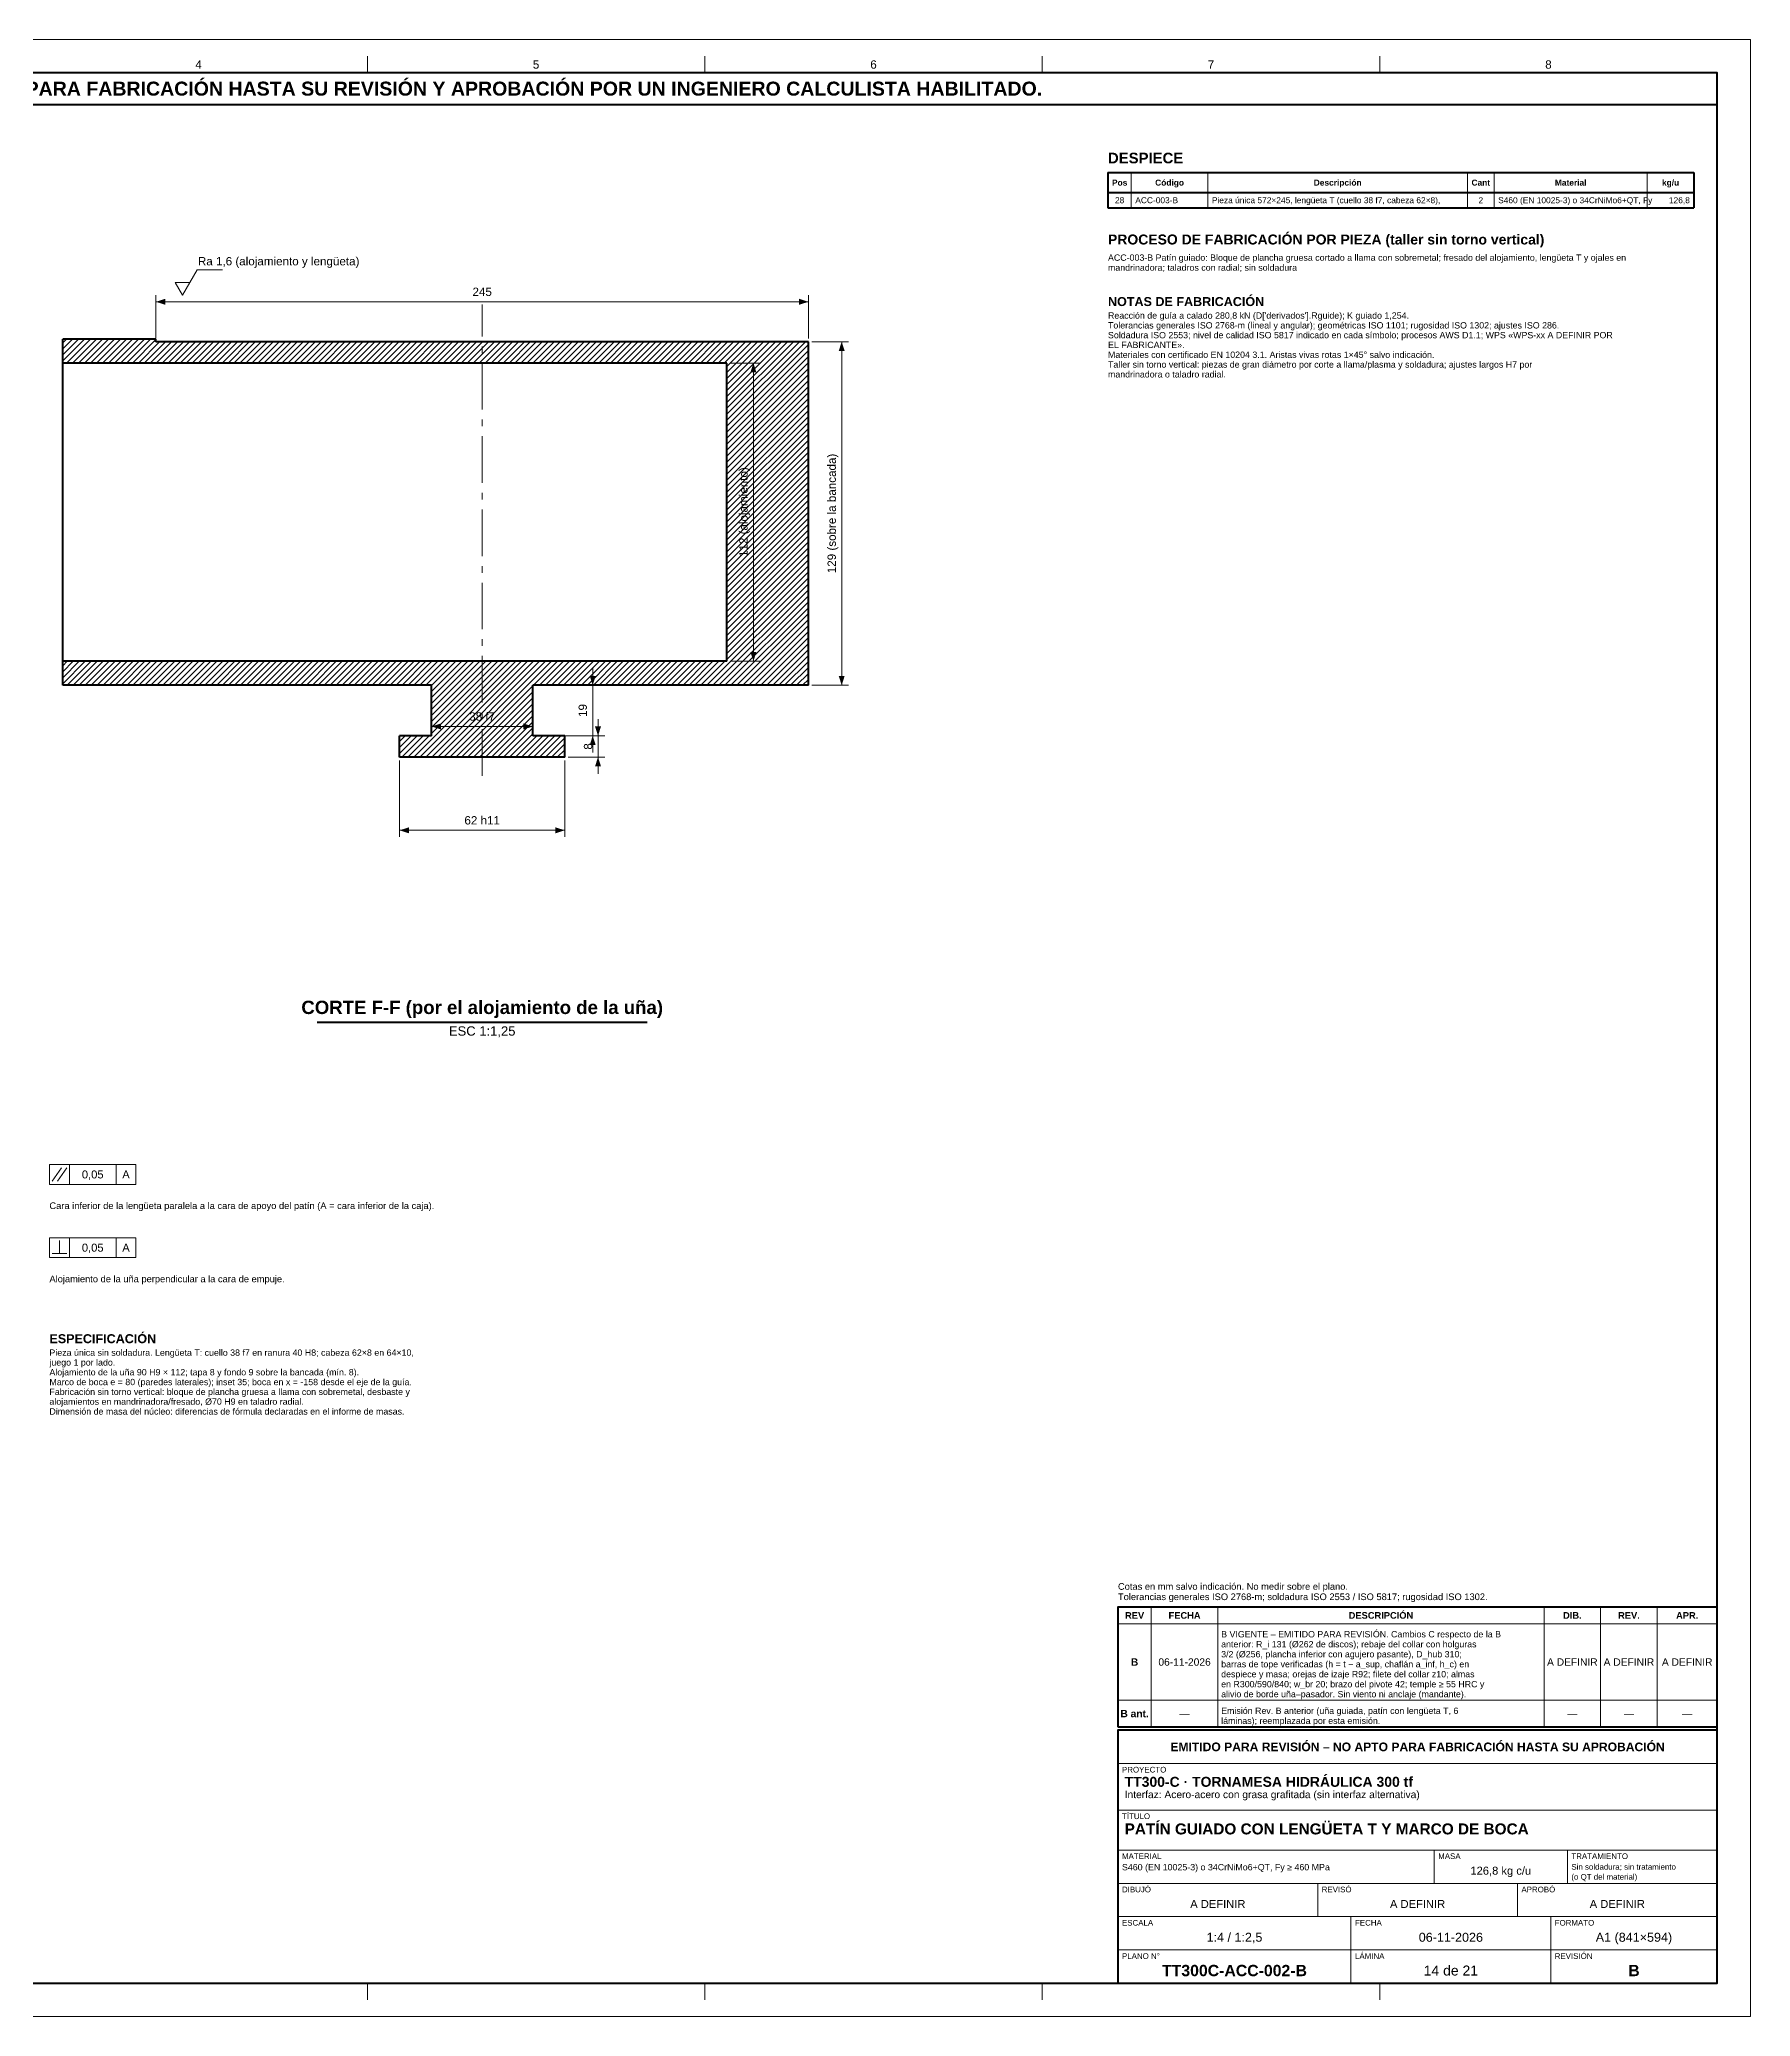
# Model space of a CAD drawing. Header units: millimetres. Extents: x 0 to 841, y 0 to 594.
# Drawn here: x 327 to 841, y 0 to 594 of the extents above; entities that cross this region are included whole.
import ezdxf
from ezdxf.enums import TextEntityAlignment as Align

# ---------------------------------------------------------------- set-up
doc = ezdxf.new("R2010")
doc.units = ezdxf.units.MM
doc.linetypes.add('EJE', pattern=[22, 14, -3, 2, -3])
for name, color, linetype, lineweight in [('ACH', 7, 'CONTINUOUS', 13), ('COTA', 7, 'CONTINUOUS', 18), ('EJE', 7, 'EJE', 18), ('FINA', 7, 'CONTINUOUS', 18), ('MARCO', 7, 'CONTINUOUS', 70), ('TXT', 7, 'CONTINUOUS', 25), ('VIS', 7, 'CONTINUOUS', 50)]:
    doc.layers.add(name, color=color, linetype=linetype, lineweight=lineweight)
doc.styles.add('STD', font='LiberationSans-Regular.ttf')
doc.styles.add('STDB', font='LiberationSans-Bold.ttf')

msp = doc.modelspace()

# ---------------------------------------------------------------- hatches: boundary and pattern name
at = {"layer": 'ACH'}
h = msp.add_hatch(dxfattribs=at)
h.set_pattern_fill('ANSI31', scale=0.4)
h.paths.add_polyline_path([(435.2, 378.4), (435.2, 384.8), (444.8, 384.8), (444.8, 400), (334, 400), (334, 407.2), (533.48, 407.2), (533.48, 496.8), (334, 496.8), (334, 504), (362, 504), (362, 503.2), (558, 503.2), (558, 400), (475.2, 400), (475.2, 384.8), (484.8, 384.8), (484.8, 378.4)])

# ---------------------------------------------------------------- linework, layer by layer
at = {"layer": 'COTA'}
for p, q in [((362, 504.2), (362, 517.2)), ((367.8, 521), (372.2, 521)), ((558, 504.2), (558, 517.2)), ((362, 515.2), (558, 515.2)), ((559, 503.2), (570, 503.2)), ((568, 400), (568, 503.2)), ((534.48, 496.8), (543.48, 496.8)), ((541.48, 407.2), (541.48, 496.8)), ((493.2, 400), (493.2, 405)), ((534.48, 407.2), (543.48, 407.2)), ((476.2, 400), (495.2, 400)), ((493.2, 384.8), (493.2, 400)), ((559, 400), (570, 400)), ((444.8, 396.6), (444.8, 385.6)), ((475.2, 396.6), (475.2, 385.6)), ((444.8, 387.6), (475.2, 387.6)), ((494.8, 384.8), (494.8, 389.8)), ((476.2, 384.8), (495.2, 384.8)), ((485.8, 384.8), (496.8, 384.8)), ((493.2, 384.8), (493.2, 379.8)), ((494.8, 378.4), (494.8, 384.8)), ((435.2, 377.4), (435.2, 354.4)), ((484.8, 377.4), (484.8, 354.4)), ((485.8, 378.4), (496.8, 378.4)), ((494.8, 378.4), (494.8, 373.4)), ((435.2, 356.4), (484.8, 356.4)), ((336, 250), (336, 256)), ((350, 250), (350, 256)), ((330.8, 251), (333.6, 255)), ((332.4, 251), (335.2, 255)), ((333, 229.2), (333, 233.2)), ((336, 228), (336, 234)), ((350, 228), (350, 234)), ((330.8, 229.2), (335.2, 229.2))]:
    msp.add_line(p, q, dxfattribs=at)
msp.add_lwpolyline([(367.8, 521), (370, 517.2), (374.4, 524.8), (382, 524.8)], dxfattribs=at)
for points in [[(330, 250), (356, 250), (356, 256), (330, 256)], [(330, 228), (356, 228), (356, 234), (330, 234)]]:
    msp.add_lwpolyline(points, close=True, dxfattribs=at)
for points in [[(362, 515.2), (364.8, 514.3), (364.8, 516.1)], [(558, 515.2), (555.2, 516.1), (555.2, 514.3)], [(568, 503.2), (567.1, 500.4), (568.9, 500.4)], [(541.48, 496.8), (540.58, 494), (542.38, 494)], [(541.48, 407.2), (542.38, 410), (540.58, 410)], [(493.2, 400), (494.1, 402.8), (492.3, 402.8)], [(568, 400), (568.9, 402.8), (567.1, 402.8)], [(444.8, 387.6), (447.6, 386.7), (447.6, 388.5)], [(475.2, 387.6), (472.4, 388.5), (472.4, 386.7)], [(494.8, 384.8), (495.7, 387.6), (493.9, 387.6)], [(493.2, 384.8), (492.3, 382), (494.1, 382)], [(494.8, 378.4), (493.9, 375.6), (495.7, 375.6)], [(435.2, 356.4), (438, 355.5), (438, 357.3)], [(484.8, 356.4), (482, 357.3), (482, 355.5)]]:
    msp.add_solid(points, dxfattribs=at)
at = {"layer": 'EJE'}
msp.add_line((460, 372.8), (460, 514.4), dxfattribs=at)
at = {"layer": 'FINA'}
for p, q in [((425.5, 584), (425.5, 589)), ((526.88, 584), (526.88, 589)), ((628.25, 584), (628.25, 589)), ((729.62, 584), (729.62, 589)), ((655, 554), (655, 543.42)), ((678, 554), (678, 543.42)), ((756, 554), (756, 543.42)), ((764, 554), (764, 543.42)), ((810, 554), (810, 543.42)), ((661, 87), (661, 123)), ((681, 87), (681, 123)), ((779, 87), (779, 123)), ((796, 87), (796, 123)), ((813, 87), (813, 123)), ((651, 118), (831, 118)), ((651, 95), (831, 95)), ((651, 87), (831, 87)), ((651, 86), (831, 86)), ((651, 76), (831, 76)), ((651, 62), (831, 62)), ((651, 50), (831, 50)), ((746, 40), (746, 50)), ((786, 40), (786, 50)), ((651, 40), (831, 40)), ((711, 30), (711, 40)), ((771, 30), (771, 40)), ((651, 30), (831, 30)), ((721, 20), (721, 30)), ((781, 20), (781, 30)), ((651, 20), (831, 20)), ((721, 10), (721, 20)), ((781, 10), (781, 20)), ((425.5, 10), (425.5, 5)), ((526.88, 10), (526.88, 5)), ((628.25, 10), (628.25, 5)), ((729.62, 10), (729.62, 5))]:
    msp.add_line(p, q, dxfattribs=at)
msp.add_lwpolyline([(0, 0), (841, 0), (841, 594), (0, 594)], close=True, dxfattribs=at)
at = {"layer": 'MARCO'}
for points in [[(20, 10), (831, 10), (831, 584), (20, 584)], [(20, 574.5), (831, 574.5), (831, 584), (20, 584)], [(651, 87), (831, 87), (831, 123), (651, 123)], [(651, 10), (831, 10), (831, 86), (651, 86)]]:
    msp.add_lwpolyline(points, close=True, dxfattribs=at)
at = {"layer": 'VIS'}
for p, q in [((648, 554), (824, 554)), ((648, 554), (648, 543.42)), ((824, 554), (824, 543.42)), ((648, 548.02), (824, 548.02)), ((648, 543.42), (824, 543.42)), ((410.4, 298.8), (509.6, 298.8))]:
    msp.add_line(p, q, dxfattribs=at)
for points in [[(362, 504), (334, 504)], [(334, 496.8), (334, 504)], [(362, 503.2), (362, 504)], [(558, 503.2), (362, 503.2)], [(558, 400), (558, 503.2)], [(533.48, 496.8), (334, 496.8)], [(334, 407.2), (334, 496.8)], [(533.48, 407.2), (533.48, 496.8)], [(533.48, 407.2), (334, 407.2)], [(334, 400), (334, 407.2)], [(444.8, 400), (334, 400)], [(444.8, 384.8), (444.8, 400)], [(475.2, 384.8), (475.2, 400)], [(558, 400), (475.2, 400)], [(435.2, 378.4), (435.2, 384.8)], [(444.8, 384.8), (435.2, 384.8)], [(484.8, 384.8), (475.2, 384.8)], [(484.8, 378.4), (484.8, 384.8)], [(484.8, 378.4), (435.2, 378.4)]]:
    msp.add_lwpolyline(points, dxfattribs=at)

# ---------------------------------------------------------------- texts
at = {"layer": 'TXT'}
for s, height, style, p in [('ESTOS PLANOS NO SON VÁLIDOS PARA FABRICACIÓN HASTA SU REVISIÓN Y APROBACIÓN POR UN INGENIERO CALCULISTA HABILITADO.', 4.2, 'STDB', (425.5, 579.25)), ('4', 2.5, 'STD', (374.81, 586.5)), ('5', 2.5, 'STD', (476.19, 586.5)), ('6', 2.5, 'STD', (577.56, 586.5)), ('7', 2.5, 'STD', (678.94, 586.5)), ('8', 2.5, 'STD', (780.31, 586.5)), ('Pos', 1.8, 'STDB', (651.5, 551.01)), ('28', 1.8, 'STD', (651.5, 545.72)), ('Código', 1.8, 'STDB', (666.5, 551.01)), ('Descripción', 1.8, 'STDB', (717, 551.01)), ('Cant', 1.8, 'STDB', (760, 551.01)), ('2', 1.8, 'STD', (760, 545.72)), ('Material', 1.8, 'STDB', (787, 551.01)), ('kg/u', 1.8, 'STDB', (817, 551.01)), ('0,05', 2.4, 'STD', (343, 253)), ('A', 2.4, 'STD', (353, 253)), ('0,05', 2.4, 'STD', (343, 231)), ('A', 2.4, 'STD', (353, 231)), ('REV', 2, 'STDB', (656, 120.5)), ('FECHA', 2, 'STDB', (671, 120.5)), ('DESCRIPCIÓN', 2, 'STDB', (730, 120.5)), ('DIB.', 2, 'STDB', (787.5, 120.5)), ('REV.', 2, 'STDB', (804.5, 120.5)), ('APR.', 2, 'STDB', (822, 120.5)), ('B', 2.2, 'STDB', (656, 106.5)), ('06-11-2026', 2.2, 'STD', (671, 106.5)), ('A DEFINIR', 2.2, 'STD', (787.5, 106.5)), ('A DEFINIR', 2.2, 'STD', (804.5, 106.5)), ('A DEFINIR', 2.2, 'STD', (822, 106.5)), ('B ant.', 2.2, 'STDB', (656, 91)), ('—', 2.2, 'STD', (671, 91)), ('—', 2.2, 'STD', (787.5, 91)), ('—', 2.2, 'STD', (804.5, 91)), ('—', 2.2, 'STD', (822, 91)), ('EMITIDO PARA REVISIÓN – NO APTO PARA FABRICACIÓN HASTA SU APROBACIÓN', 2.6, 'STDB', (741, 81)), ('126,8 kg c/u', 2.4, 'STD', (766, 43.8)), ('A DEFINIR', 2.4, 'STD', (681, 33.8)), ('A DEFINIR', 2.4, 'STD', (741, 33.8)), ('A DEFINIR', 2.4, 'STD', (801, 33.8)), ('1:4 / 1:2,5', 2.7, 'STD', (686, 23.8)), ('06-11-2026', 2.7, 'STD', (751, 23.8)), ('A1 (841×594)', 2.7, 'STD', (806, 23.8)), ('TT300C-ACC-002-B', 3.4, 'STDB', (686, 13.8)), ('14 de 21', 3, 'STD', (751, 13.8)), ('B', 3.4, 'STDB', (806, 13.8))]:
    msp.add_text(s, height=height, dxfattribs=dict(at, style=style)).set_placement(p, align=Align.MIDDLE_CENTER)
for s, height, style, p in [('DESPIECE', 3.2, 'STDB', (648, 560)), ('PROCESO DE FABRICACIÓN POR PIEZA (taller sin torno vertical)', 3, 'STDB', (648, 535.42)), ('ACC-003-B Patín guiado: Bloque de plancha gruesa cortado a llama con sobremetal; fresado del alojamiento, lengüeta T y ojales en', 1.9, 'STD', (648, 529.42)), ('mandrinadora; taladros con radial; sin soldadura', 1.9, 'STD', (648, 526.42)), ('NOTAS DE FABRICACIÓN', 2.7, 'STDB', (648, 516.62)), ("Reacción de guía a calado 280,8 kN (D['derivados'].Rguide); K guiado 1,254.", 1.9, 'STD', (648, 512.03)), ('Tolerancias generales ISO 2768-m (lineal y angular); geométricas ISO 1101; rugosidad ISO 1302; ajustes ISO 286.', 1.9, 'STD', (648, 509.08)), ('Soldadura ISO 2553; nivel de calidad ISO 5817 indicado en cada símbolo; procesos AWS D1.1; WPS «WPS-xx A DEFINIR POR', 1.9, 'STD', (648, 506.14)), ('EL FABRICANTE».', 1.9, 'STD', (648, 503.19)), ('Materiales con certificado EN 10204 3.1. Aristas vivas rotas 1×45° salvo indicación.', 1.9, 'STD', (648, 500.25)), ('Taller sin torno vertical: piezas de gran diámetro por corte a llama/plasma y soldadura; ajustes largos H7 por', 1.9, 'STD', (648, 497.31)), ('mandrinadora o taladro radial.', 1.9, 'STD', (648, 494.36)), ('ESPECIFICACIÓN', 2.7, 'STDB', (330, 205)), ('juego 1 por lado.', 1.9, 'STD', (330, 197.47)), ('Pieza única sin soldadura. Lengüeta T: cuello 38 f7 en ranura 40 H8; cabeza 62×8 en 64×10,', 1.9, 'STD', (330, 200.41)), ('Alojamiento de la uña 90 H9 × 112; tapa 8 y fondo 9 sobre la bancada (mín. 8).', 1.9, 'STD', (330, 194.52)), ('Marco de boca e = 80 (paredes laterales); inset 35; boca en x = -158 desde el eje de la guía.', 1.9, 'STD', (330, 191.58)), ('alojamientos en mandrinadora/fresado, Ø70 H9 en taladro radial.', 1.9, 'STD', (330, 185.69)), ('Fabricación sin torno vertical: bloque de plancha gruesa a llama con sobremetal, desbaste y', 1.9, 'STD', (330, 188.63)), ('Dimensión de masa del núcleo: diferencias de fórmula declaradas en el informe de masas.', 1.9, 'STD', (330, 182.74)), ('anterior: R_i 131 (Ø262 de discos); rebaje del collar con holguras', 1.9, 'STD', (682, 112.8)), ('B VIGENTE – EMITIDO PARA REVISIÓN. Cambios C respecto de la B', 1.9, 'STD', (682, 115.8)), ('3/2 (Ø256, plancha inferior con agujero pasante), D_hub 310;', 1.9, 'STD', (682, 109.8)), ('barras de tope verificadas (h = t − a_sup, chaflán a_inf, h_c) en', 1.9, 'STD', (682, 106.8)), ('despiece y masa; orejas de izaje R92; filete del collar z10; almas', 1.9, 'STD', (682, 103.8)), ('en R300/590/840; w_br 20; brazo del pivote 42; temple ≥ 55 HRC y', 1.9, 'STD', (682, 100.8)), ('alivio de borde uña–pasador. Sin viento ni anclaje (mandante).', 1.9, 'STD', (682, 97.8)), ('láminas); reemplazada por esta emisión.', 1.9, 'STD', (682, 89.8)), ('Emisión Rev. B anterior (uña guiada, patín con lengüeta T, 6', 1.9, 'STD', (682, 92.8)), ('PROYECTO', 1.7, 'STD', (652.2, 75)), ('TT300-C · TORNAMESA HIDRÁULICA 300 tf', 3, 'STDB', (653, 72)), ('Interfaz: Acero-acero con grasa grafitada (sin interfaz alternativa)', 2.2, 'STD', (653, 67.8)), ('TÍTULO', 1.7, 'STD', (652.2, 61)), ('PATÍN GUIADO CON LENGÜETA T Y MARCO DE BOCA', 3.3, 'STDB', (653, 58)), ('MATERIAL', 1.7, 'STD', (652.2, 49)), ('MASA', 1.7, 'STD', (747.2, 49)), ('TRATAMIENTO', 1.7, 'STD', (787.2, 49)), ('S460 (EN 10025-3) o 34CrNiMo6+QT, Fy ≥ 460 MPa', 1.9, 'STD', (652.2, 45.8)), ('Sin soldadura; sin tratamiento', 1.7, 'STD', (787.2, 45.8)), ('(o QT del material)', 1.7, 'STD', (787.2, 42.8)), ('DIBUJÓ', 1.7, 'STD', (652.2, 39)), ('REVISÓ', 1.7, 'STD', (712.2, 39)), ('APROBÓ', 1.7, 'STD', (772.2, 39)), ('ESCALA', 1.7, 'STD', (652.2, 29)), ('FECHA', 1.7, 'STD', (722.2, 29)), ('FORMATO', 1.7, 'STD', (782.2, 29)), ('PLANO N°', 1.7, 'STD', (652.2, 19)), ('LÁMINA', 1.7, 'STD', (722.2, 19)), ('REVISIÓN', 1.7, 'STD', (782.2, 19))]:
    msp.add_text(s, height=height, dxfattribs=dict(at, style=style)).set_placement(p, align=Align.TOP_LEFT)
at = {"layer": 'TXT', "style": 'STD'}
for s, p in [('ACC-003-B', (656.2, 545.72)), ('Pieza única 572×245, lengüeta T (cuello 38 f7, cabeza 62×8),', (679.2, 545.72)), ('S460 (EN 10025-3) o 34CrNiMo6+QT, Fy', (765.2, 545.72))]:
    msp.add_text(s, height=1.8, dxfattribs=at).set_placement(p, align=Align.MIDDLE_LEFT)
msp.add_text('126,8', height=1.8, dxfattribs=at).set_placement((822.8, 545.72), align=Align.MIDDLE_RIGHT)
for s, height, p in [('Ra 1,6 (alojamiento y lengüeta)', 2.5, (374.6, 525.4)), ('Cara inferior de la lengüeta paralela a la cara de apoyo del patín (A = cara inferior de la caja).', 2, (330, 242)), ('Alojamiento de la uña perpendicular a la cara de empuje.', 2, (330, 220)), ('Tolerancias generales ISO 2768-m; soldadura ISO 2553 / ISO 5817; rugosidad ISO 1302.', 2, (651, 124.5)), ('Cotas en mm salvo indicación. No medir sobre el plano.', 2, (651, 127.6))]:
    msp.add_text(s, height=height, dxfattribs=at).set_placement(p, align=Align.BOTTOM_LEFT)
at = {"layer": 'TXT'}
for s, height, style, p in [('245', 2.5, 'STD', (460, 516.2)), ('38 f7', 2.5, 'STD', (460, 388.6)), ('62 h11', 2.5, 'STD', (460, 357.4)), ('CORTE F-F (por el alojamiento de la uña)', 4, 'STDB', (460, 300))]:
    msp.add_text(s, height=height, dxfattribs=dict(at, style=style)).set_placement(p, align=Align.BOTTOM_CENTER)
at = {"layer": 'TXT', "style": 'STD'}
for s, p in [('129 (sobre la bancada)', (567, 451.6)), ('112 (alojamiento)', (540.48, 452)), ('19', (492.2, 392.4)), ('8', (493.8, 381.6))]:
    msp.add_text(s, height=2.5, rotation=90, dxfattribs=at).set_placement(p, align=Align.BOTTOM_CENTER)
msp.add_text('ESC 1:1,25', height=2.8, dxfattribs=at).set_placement((460, 297.5), align=Align.TOP_CENTER)

doc.saveas('drawing.dxf')
